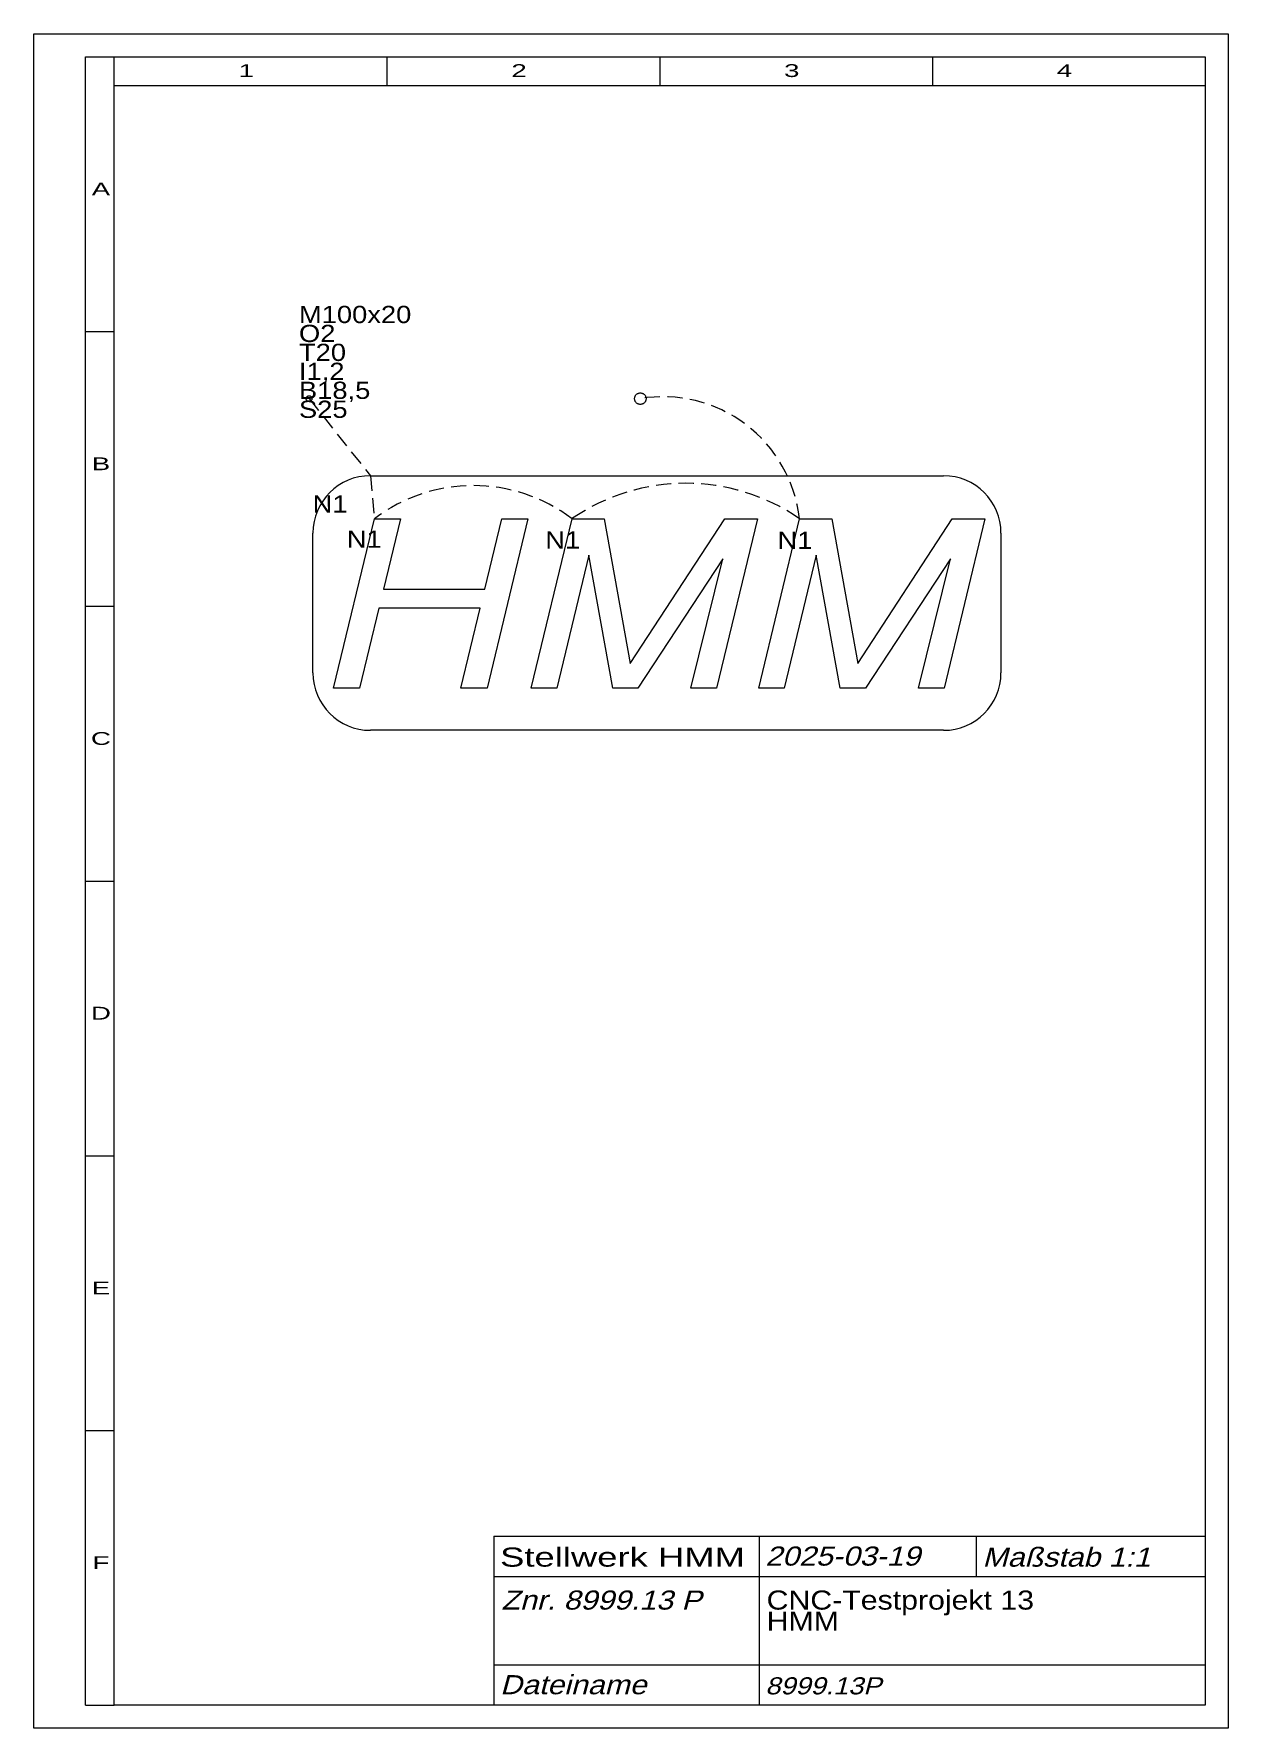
# Model space of a CAD drawing. Extents: x 1 to 209, y 1 to 296.
import ezdxf
from ezdxf.enums import TextEntityAlignment as Align

# ---------------------------------------------------------------- set-up
doc = ezdxf.new("R2010")
doc.units = 0
doc.header["$LTSCALE"] = 5.25
doc.linetypes.add('DASHED', pattern=[0.75, 0.5, -0.25])
doc.linetypes.add('PHANTOM', pattern=[2.5, 1.25, -0.25, 0.25, -0.25, 0.25, -0.25])
for name, color, linetype, lineweight in [('8999_13P', 30, 'CONTINUOUS', 13), ('BESCHRIFTUNG0', 7, 'CONTINUOUS', 25), ('STANDARD', 7, 'CONTINUOUS', 0)]:
    doc.layers.add(name, color=color, linetype=linetype, lineweight=lineweight)
doc.styles.add('Arial', font='arial.ttf')

msp = doc.modelspace()

# ---------------------------------------------------------------- linework, layer by layer
at = {"layer": '8999_13P', "linetype": 'DASHED'}
for p, q in [((48.93, 232.49), (59.61, 219.07)), ((59.61, 219.07), (60.31, 211.58))]:
    msp.add_line(p, q, dxfattribs=at)
at = {"layer": '8999_13P'}
for p, q in [((59.61, 219.07), (159.44, 219.07)), ((53.18, 182.09), (60.31, 211.58)), ((60.31, 211.58), (64.84, 211.58)), ((64.84, 211.58), (61.89, 199.33)), ((79.55, 199.33), (82.5, 211.58)), ((87.05, 211.58), (79.94, 182.09)), ((82.5, 211.58), (87.05, 211.58)), ((87.62, 182.09), (94.73, 211.58)), ((94.73, 211.58), (100.33, 211.58)), ((100.33, 211.58), (104.86, 186.39)), ((104.86, 186.39), (121.33, 211.58)), ((127.02, 211.58), (119.92, 182.09)), ((121.33, 211.58), (127.02, 211.58)), ((127.25, 182.09), (134.35, 211.58)), ((134.35, 211.58), (139.95, 211.58)), ((139.95, 211.58), (144.49, 186.39)), ((144.49, 186.39), (160.95, 211.58)), ((166.64, 211.58), (159.54, 182.09)), ((160.95, 211.58), (166.64, 211.58)), ((49.61, 184.74), (49.61, 209.07)), ((169.44, 209.07), (169.44, 184.74)), ((97.64, 205.24), (92.06, 182.09)), ((101.82, 182.09), (97.64, 205.24)), ((121.01, 204.6), (106.21, 182.09)), ((115.43, 182.09), (121.01, 204.6)), ((137.26, 205.24), (131.68, 182.09)), ((141.44, 182.09), (137.26, 205.24)), ((160.63, 204.6), (145.83, 182.09)), ((155.05, 182.09), (160.63, 204.6)), ((61.89, 199.33), (79.55, 199.33)), ((61.1, 195.99), (57.73, 182.09)), ((78.73, 195.99), (61.1, 195.99)), ((75.39, 182.09), (78.73, 195.99)), ((57.73, 182.09), (53.18, 182.09)), ((79.94, 182.09), (75.39, 182.09)), ((92.06, 182.09), (87.62, 182.09)), ((106.21, 182.09), (101.82, 182.09)), ((119.92, 182.09), (115.43, 182.09)), ((131.68, 182.09), (127.25, 182.09)), ((145.83, 182.09), (141.44, 182.09)), ((159.54, 182.09), (155.05, 182.09)), ((159.44, 174.74), (59.61, 174.74))]:
    msp.add_line(p, q, dxfattribs=at)
at = {"layer": '8999_13P', "linetype": 'PHANTOM'}
for centre, radius in [((106.62, 232.49), 1), ((48.93, 232.49), 0.5)]:
    msp.add_circle(centre, radius, dxfattribs=at)
at = {"layer": '8999_13P', "linetype": 'DASHED'}
for centre, radius, start, end in [((110.58, 208.9), 23.92, 6.4435, 99.5423), ((77.52, 188.77), 28.58, 52.9681, 127.0319), ((114.54, 182.82), 34.93, 55.4433, 124.5567)]:
    msp.add_arc(centre, radius, start, end, dxfattribs=at)
at = {"layer": '8999_13P'}
for centre, start, end in [((59.61, 209.07), 90, 180), ((159.44, 209.07), 0, 90), ((59.61, 184.74), 180, 270), ((159.44, 184.74), 270, 360)]:
    msp.add_arc(centre, 10, start, end, dxfattribs=at)
at = {"layer": 'STANDARD'}
for p, q in [((1, 1), (1, 296)), ((1, 296), (209, 296)), ((209, 296), (209, 1)), ((10, 5), (10, 292)), ((10, 292), (15, 292)), ((15, 292), (205, 292)), ((15, 287), (15, 292)), ((62.5, 292), (62.5, 287)), ((110, 292), (110, 287)), ((157.5, 292), (157.5, 287)), ((205, 292), (205, 287)), ((15, 287), (205, 287)), ((15, 5), (15, 287)), ((205, 287), (205, 5)), ((10, 244.17), (15, 244.17)), ((10, 196.33), (15, 196.33)), ((205, 182.12), (205, 5.12)), ((10, 148.5), (15, 148.5)), ((10, 100.67), (15, 100.67)), ((10, 52.83), (15, 52.83)), ((10, 5), (15, 5)), ((205, 5), (15, 5)), ((209, 1), (1, 1))]:
    msp.add_line(p, q, dxfattribs=at)
at = {"layer": 'STANDARD', "lineweight": 0}
for p, q in [((81.11, 34.4), (205, 34.4)), ((81.11, 34.4), (81.11, 5)), ((127.31, 34.4), (127.31, 5)), ((165.11, 34.4), (165.11, 27.4)), ((81.11, 27.4), (205, 27.4)), ((81.11, 12), (205, 12))]:
    msp.add_line(p, q, dxfattribs=at)

# ---------------------------------------------------------------- texts
at = {"layer": '8999_13P', "linetype": 'DASHED', "style": 'Arial', "width": 1.135027}
for p in [(49.55, 212.64), (55.5, 206.52), (90.07, 206.36), (130.52, 206.32)]:
    msp.add_text('N1', height=3, dxfattribs=at).set_placement(p)
at = {"layer": '8999_13P', "insert": (47.17, 229.1), "char_height": 3, "attachment_point": 7, "line_spacing_factor": 0.66, "style": 'Arial'}
msp.add_mtext('\\W1.135099;M100x20\\PO2\\PT20\\PI1,2\\PB18,5\\PS25', dxfattribs=at)
at = {"layer": 'BESCHRIFTUNG0', "style": 'Arial', "width": 1.365378}
msp.add_text('Stellwerk HMM', height=3.325, dxfattribs=at).set_placement((82.2, 32.44), align=Align.TOP_LEFT)
at = {"layer": 'BESCHRIFTUNG0', "style": 'Arial', "oblique": 15}
for s, height, width, p in [('2025-03-19', 3.325, 1.135137, (128.4, 32.62)), ('Maßstab 1:1', 3.325, 1.134935, (166.2, 32.44)), ('Znr. 8999.13 P', 3.325, 1.134919, (82.42, 24.96)), ('Dateiname', 3.325, 1.135074, (82.2, 10.22)), ('8999.13P', 2.975, 1.134905, (128.4, 9.85))]:
    msp.add_text(s, height=height, dxfattribs=dict(at, width=width)).set_placement(p, align=Align.TOP_LEFT)
at = {"layer": 'BESCHRIFTUNG0', "insert": (128.62, 24.96), "char_height": 3.325, "attachment_point": 1, "line_spacing_factor": 0.66, "style": 'Arial'}
msp.add_mtext('\\W1.134984;CNC-Testprojekt 13\\PHMM', dxfattribs=at)
at = {"layer": 'STANDARD', "style": 'Arial'}
for s, width, p in [('1', 1.547923, (38, 290.72)), ('2', 1.547922, (85.5, 290.72)), ('3', 1.547923, (133, 290.72)), ('4', 1.547923, (180.5, 290.72)), ('A', 1.547987, (12.68, 270.1)), ('B', 1.547987, (12.68, 222.26)), ('C', 1.548103, (12.68, 174.43)), ('D', 1.548104, (12.68, 126.6)), ('E', 1.547987, (12.68, 78.76)), ('F', 1.547769, (12.68, 30.93))]:
    msp.add_text(s, height=2.23, dxfattribs=dict(at, width=width)).set_placement(p, align=Align.TOP_CENTER)

doc.saveas('drawing.dxf')
